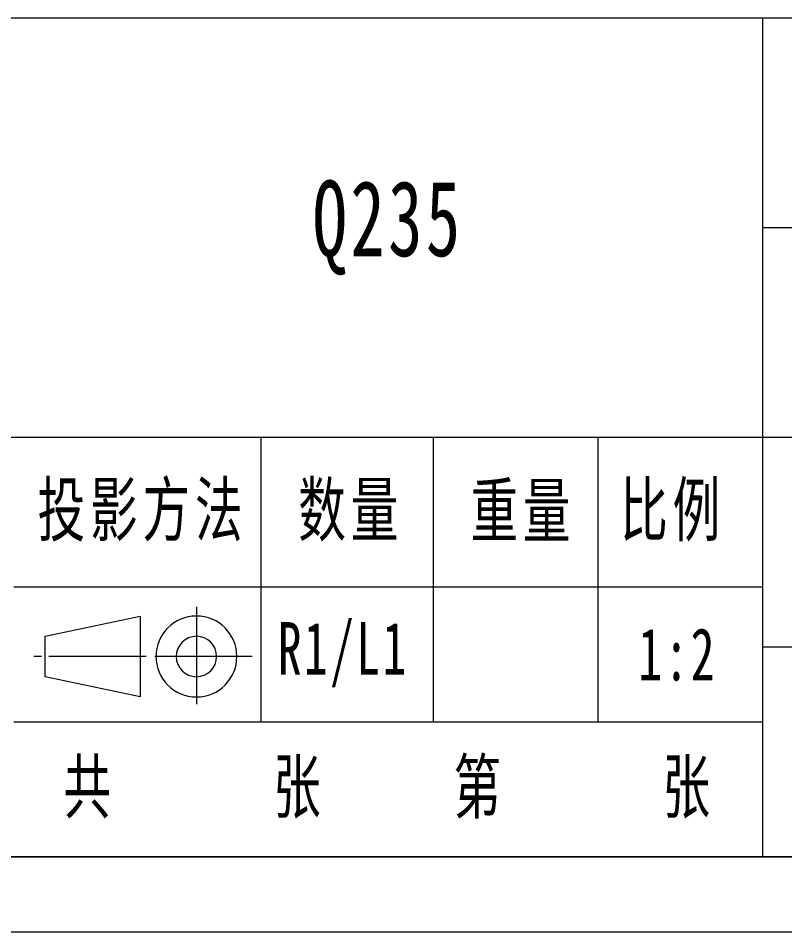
# Model space of a CAD drawing. Header units: millimetres. Extents: x -15766 to 80009, y -9701 to 15159.
# Drawn here: x 3733.6 to 3836, y 13253.7 to 13375.7 of the extents above; entities that cross this region are included whole.
import ezdxf

# ---------------------------------------------------------------- set-up
doc = ezdxf.new("R2010")
doc.units = ezdxf.units.MM
doc.linetypes.add('CENTER-HOKUTO_1', pattern=[16, 13, -1, 1, -1])
for name, color, linetype, lineweight in [('CDRAFT0', 7, 'Continuous', 18), ('title_frame', 7, 'Continuous', 18), ('尺寸线层', 3, 'Continuous', 18), ('粗实线层_1', 7, 'Continuous', 15), ('细实线层', 7, 'Continuous', 18)]:
    doc.layers.add(name, color=color, linetype=linetype, lineweight=lineweight)
doc.styles.add('标准', font='', dxfattribs={"width": 0.667})
doc.styles.get('标准').set_extended_font_data('宋体')

# ---------------------------------------------------------------- blocks, each defined once
blk = doc.blocks.new('*X611')
at = {"layer": 'CDRAFT0'}
blk.add_line((0, 0), (420, 0), dxfattribs=at)
at = {"layer": '粗实线层_1'}
blk.add_line((25, 5), (415, 5), dxfattribs=at)

msp = doc.modelspace()

# ---------------------------------------------------------------- linework, layer by layer
at = {"layer": '粗实线层_1'}
for p, q in [((3933.00016, 13375.73384), (3573.00016, 13375.73384)), ((3833.00016, 13375.73384), (3833.00016, 13263.73384)), ((3933.00016, 13347.73384), (3833.00016, 13347.73384)), ((3833.00016, 13319.73384), (3573.00016, 13319.73384)), ((3766.00016, 13319.73384), (3766.00016, 13281.73384)), ((3789.00016, 13319.73384), (3789.00016, 13281.73384)), ((3811.00016, 13319.73384), (3811.00016, 13281.73384)), ((3933.00016, 13319.73384), (3833.00016, 13319.73384)), ((3933.00016, 13291.73384), (3833.00016, 13291.73384)), ((3833.00016, 13281.73384), (3733.00016, 13281.73384)), ((3933.00016, 13263.73384), (3573.00016, 13263.73384))]:
    msp.add_line(p, q, dxfattribs=at)
at = {"layer": '细实线层'}
msp.add_line((3833.00016, 13299.73384), (3733.00016, 13299.73384), dxfattribs=at)
at = {"layer": '细实线层', "color": 2, "linetype": 'CENTER-HOKUTO_1', "lineweight": 18}
for p, q in [((3757.39641, 13297.1335), (3757.39641, 13283.1799)), ((3750.69623, 13290.4915), (3734.78012, 13290.4915)), ((3764.82109, 13290.4915), (3750.90978, 13290.4915))]:
    msp.add_line(p, q, dxfattribs=at)
at = {"layer": '细实线层', "color": 3}
for p, q in [((3737.20349, 13293.1915), (3749.85759, 13295.8915)), ((3749.85759, 13295.8915), (3749.85759, 13285.0915)), ((3737.20349, 13287.7915), (3737.20349, 13293.1915)), ((3749.85759, 13285.0915), (3737.20349, 13287.7915))]:
    msp.add_line(p, q, dxfattribs=at)
for radius in [5.4, 2.7]:
    msp.add_arc((3757.39641, 13290.4915), radius, 0, 359.9893827, dxfattribs=at)

# ---------------------------------------------------------------- block references
at = {"layer": 'title_frame', "xscale": 2, "yscale": 2, "zscale": 2}
msp.add_blockref('*X611', (3103.00016, 13253.73384), dxfattribs=at)

# ---------------------------------------------------------------- texts
at = {"layer": '尺寸线层', "attachment_point": 5, "line_spacing_factor": 1.15057, "style": '标准'}
for s, insert, char_height, width in [('{\\T1.1;Q235}', (3783.00016, 13347.73384), 10.1006116, 58.9160087), ('\\T1.1;投影方法', (3750.19015, 13309.73384), 7, 44), ('\\T1.1;数量', (3778.00016, 13309.73384), 7, 44), ('\\T1.1;重量', (3801.00016, 13309.73384), 7, 44), ('\\T1.1;比例', (3821.00016, 13309.73384), 7, 44), ('{\\T1.1;R1/L1}', (3777.00016, 13290.73384), 7, 22), ('{\\T1.1;1:2}', (3821.66978, 13290.73384), 7, 21.3392391), ('\\T1.1;共', (3743.14282, 13272.73384), 7, 16), ('\\T1.1;张', (3771.14282, 13272.73384), 7, 16), ('\\T1.1;第', (3795.22064, 13272.73384), 7, 16), ('\\T1.1;张', (3823.14282, 13272.73384), 7, 16)]:
    msp.add_mtext(s, dxfattribs=dict(at, insert=insert, char_height=char_height, width=width))

doc.saveas('drawing.dxf')
